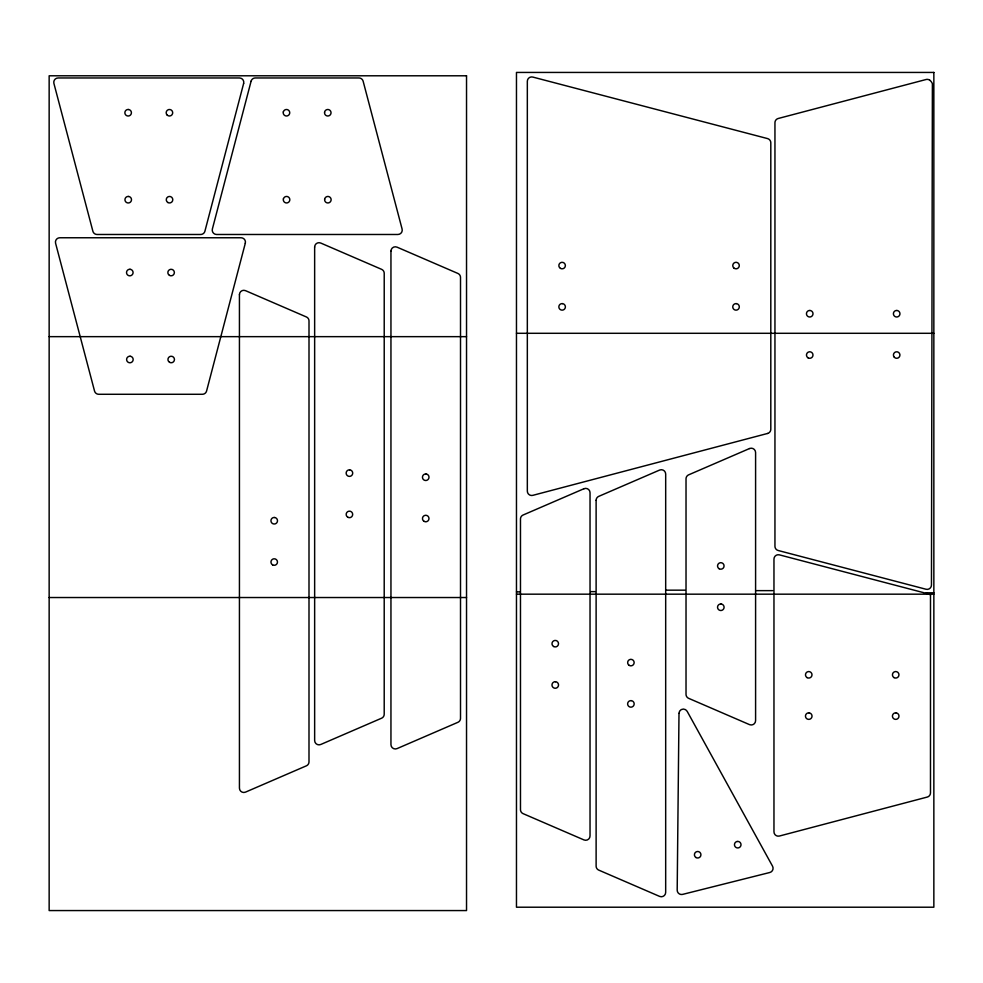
<?xml version="1.0" encoding="UTF-8"?>
<svg xmlns="http://www.w3.org/2000/svg" width="983" height="983" viewBox="0 0 983 983"><rect width="100%" height="100%" fill="white"/><g stroke="black" fill="none" stroke-linecap="round" stroke-linejoin="round"><path stroke-width="1.47" d="M516.468 333.298L933.85 333.298M49.15 336.653L466.532 336.653M666.327 590.169L684.893 590.169M756.394 590.636L772.613 590.636M590.648 591.631L595.256 591.631M516.468 591.864L519.946 591.864M926.146 592.798L933.85 592.798M516.468 594.174L933.85 594.174M49.15 597.529L466.532 597.529M929.807 80.262A4.35 4.35 0 0 0 926.06 79.512L778.18 118.501A4.35 4.35 0 0 0 774.948 122.703L774.948 546.302A4.35 4.35 0 0 0 778.192 550.505L926.011 589.247A4.35 4.35 0 0 0 931.466 585.045L932.388 83.678A8.38 8.38 0 0 0 929.807 80.25M239.434 294.654L239.434 788.133A4.35 4.35 0 0 0 245.504 792.126L306.377 765.831A4.35 4.35 0 0 0 308.994 761.837L309.006 320.95A4.35 4.35 0 0 0 306.377 316.956L245.517 290.661A4.35 4.35 0 0 0 239.434 294.654M314.646 247.028L314.646 740.506A4.35 4.35 0 0 0 320.716 744.5L381.588 718.204A4.35 4.35 0 0 0 384.206 714.211L384.218 273.323A4.35 4.35 0 0 0 381.588 269.33L320.716 243.034A4.35 4.35 0 0 0 314.646 247.028M390.951 251.144L390.951 744.623A4.35 4.35 0 0 0 397.021 748.616L457.881 722.321A4.35 4.35 0 0 0 460.511 718.327L460.511 277.439A4.35 4.35 0 0 0 457.894 273.446L397.021 247.151A4.35 4.35 0 0 0 390.951 251.144M596.116 500.359L596.116 866.109A4.35 4.35 0 0 0 598.733 870.102L659.605 896.398A4.35 4.35 0 0 0 665.675 892.404L665.688 474.064A4.35 4.35 0 0 0 659.605 470.071L598.745 496.366A4.35 4.35 0 0 0 596.116 500.359M930.496 595.084L930.483 792.863A4.35 4.35 0 0 1 927.252 797.066L779.421 836.029A4.35 4.35 0 0 1 773.965 831.827L773.965 559.081A4.35 4.35 0 0 1 779.421 554.867L929.377 594.174A2.077 2.077 0 0 1 930.459 595.096M678.995 713.351L677.189 890.131A4.35 4.35 0 0 0 682.595 894.395L769.8 872.499A4.35 4.35 0 0 0 772.54 866.183L687.154 711.299A4.35 4.35 0 0 0 678.995 713.351M283.325 111.902L283.288 112.173A4.35 4.35 0 0 0 283.288 113.315L283.436 113.844A4.35 4.35 0 0 0 284.001 114.827L284.394 115.22A4.35 4.35 0 0 0 285.377 115.785L285.906 115.933A4.35 4.35 0 0 0 287.048 115.933L287.577 115.785A4.35 4.35 0 0 0 288.56 115.22L288.953 114.827A4.35 4.35 0 0 0 289.518 113.844L289.666 113.315A4.35 4.35 0 0 0 289.666 112.173L289.518 111.644A4.35 4.35 0 0 0 288.953 110.661L288.56 110.268A4.35 4.35 0 0 0 287.577 109.703L287.048 109.555A4.35 4.35 0 0 0 285.906 109.555L285.377 109.703A4.35 4.35 0 0 0 284.394 110.268L284.001 110.661A4.35 4.35 0 0 0 283.436 111.644L283.325 111.902M283.411 198.861L283.374 199.131A4.35 4.35 0 0 0 283.374 200.274L283.522 200.802A4.35 4.35 0 0 0 284.087 201.785L284.48 202.179A4.35 4.35 0 0 0 285.463 202.744L286.004 202.891A4.35 4.35 0 0 0 287.134 202.891L287.663 202.744A4.35 4.35 0 0 0 288.646 202.179L289.039 201.785A4.35 4.35 0 0 0 289.604 200.802L289.752 200.274A4.35 4.35 0 0 0 289.752 199.131L289.604 198.603A4.35 4.35 0 0 0 289.039 197.62L288.646 197.227A4.35 4.35 0 0 0 287.663 196.661L287.134 196.514A4.35 4.35 0 0 0 286.004 196.514L285.463 196.661A4.35 4.35 0 0 0 284.48 197.227L284.087 197.62A4.35 4.35 0 0 0 283.522 198.603L283.411 198.861M324.587 112.259L324.55 112.812A4.35 4.35 0 0 0 324.771 113.917L325.004 114.421A4.35 4.35 0 0 0 325.754 115.269L326.221 115.576A4.35 4.35 0 0 0 327.29 115.945L327.843 115.982A4.35 4.35 0 0 0 328.961 115.761L329.452 115.515A4.35 4.35 0 0 0 330.313 114.765L330.62 114.311A4.35 4.35 0 0 0 330.976 113.229L331.025 112.75A4.35 4.35 0 0 0 330.792 111.57L330.546 111.079A4.35 4.35 0 0 0 329.809 110.219L329.342 109.912A4.35 4.35 0 0 0 328.273 109.543L327.72 109.506A4.35 4.35 0 0 0 326.602 109.727L326.11 109.973A4.35 4.35 0 0 0 325.25 110.723L324.943 111.177A4.35 4.35 0 0 0 324.587 112.259M324.673 199.217L324.636 199.758A4.35 4.35 0 0 0 324.857 200.876L325.103 201.368A4.35 4.35 0 0 0 325.84 202.228L326.307 202.535A4.35 4.35 0 0 0 327.376 202.903L327.929 202.94A4.35 4.35 0 0 0 329.047 202.719L329.538 202.473A4.35 4.35 0 0 0 330.399 201.724L330.706 201.269A4.35 4.35 0 0 0 331.074 200.188L331.111 199.696A4.35 4.35 0 0 0 330.89 198.529L330.644 198.025A4.35 4.35 0 0 0 329.895 197.178L329.428 196.87A4.35 4.35 0 0 0 328.359 196.502L327.806 196.465A4.35 4.35 0 0 0 326.688 196.686L326.196 196.932A4.35 4.35 0 0 0 325.348 197.681L325.041 198.136A4.35 4.35 0 0 0 324.673 199.217M243.649 83.408L204.906 231.238A4.35 4.35 0 0 1 200.704 234.482L97.084 234.482A4.35 4.35 0 0 1 92.881 231.238L53.905 83.42A4.35 4.35 0 0 1 58.108 77.964L239.447 77.964A4.35 4.35 0 0 1 243.649 83.408M251.095 81.208L212.365 229.039A4.35 4.35 0 0 0 216.567 234.482L397.894 234.482A4.35 4.35 0 0 0 402.096 229.027L363.132 81.208A4.35 4.35 0 0 0 358.918 77.964L255.31 77.964A4.35 4.35 0 0 0 251.095 81.208M245.308 243.219L206.577 391.037A4.35 4.35 0 0 1 202.363 394.281L98.755 394.281A4.35 4.35 0 0 1 94.54 391.05L55.576 243.219A4.35 4.35 0 0 1 59.779 237.763L241.105 237.763A4.35 4.35 0 0 1 245.308 243.219M583.963 488.723L523.091 515.018A4.35 4.35 0 0 0 520.474 519.012L520.474 809.648A4.35 4.35 0 0 0 523.091 813.641L583.963 839.924A4.35 4.35 0 0 0 590.033 835.943L590.033 492.716A4.35 4.35 0 0 0 583.963 488.723M749.525 448.543L688.653 474.838A4.35 4.35 0 0 0 686.023 478.832L686.023 694.342A4.35 4.35 0 0 0 688.653 698.335L749.525 724.631A4.35 4.35 0 0 0 755.595 720.637L755.595 452.536A4.35 4.35 0 0 0 749.525 448.543M737.164 841.473L736.353 841.731A3.256 3.256 0 0 0 734.534 845.269L734.793 846.08A3.256 3.256 0 0 0 738.319 847.887L739.13 847.629A3.256 3.256 0 0 0 740.949 844.102L740.69 843.291A3.256 3.256 0 0 0 737.164 841.473M767.576 433.466L532.786 495.358A4.35 4.35 0 0 1 527.33 491.156L527.33 81.27A4.35 4.35 0 0 1 532.786 77.067L767.563 138.591A4.35 4.35 0 0 1 770.807 142.793L770.807 429.264A4.35 4.35 0 0 1 767.576 433.466M128.355 109.494L127.507 109.543A3.256 3.256 0 0 0 124.89 112.529L124.939 113.377A3.256 3.256 0 0 0 127.925 115.994L128.773 115.945A3.256 3.256 0 0 0 131.39 112.959L131.341 112.111A3.256 3.256 0 0 0 128.355 109.494M128.441 196.453L127.593 196.502A3.256 3.256 0 0 0 124.976 199.488L125.025 200.335A3.256 3.256 0 0 0 128.011 202.953L128.859 202.903A3.256 3.256 0 0 0 131.476 199.918L131.427 199.07A3.256 3.256 0 0 0 128.441 196.453M130.014 269.293L129.166 269.342A3.256 3.256 0 0 0 126.549 272.328L126.598 273.176A3.256 3.256 0 0 0 129.584 275.805L130.432 275.744A3.256 3.256 0 0 0 133.061 272.758L133 271.91A3.256 3.256 0 0 0 130.014 269.293M562.337 303.612L561.477 303.673A3.256 3.256 0 0 0 558.86 306.659L558.922 307.507A3.256 3.256 0 0 0 561.895 310.124L562.755 310.075A3.256 3.256 0 0 0 565.372 307.089L565.311 306.241A3.256 3.256 0 0 0 562.337 303.612M736.242 303.612L735.395 303.673A3.256 3.256 0 0 0 732.777 306.659L732.827 307.507A3.256 3.256 0 0 0 735.812 310.124L736.66 310.075A3.256 3.256 0 0 0 739.277 307.089L739.228 306.241A3.256 3.256 0 0 0 736.242 303.612M809.943 310.481L809.095 310.53A3.256 3.256 0 0 0 806.478 313.516L806.527 314.363A3.256 3.256 0 0 0 809.513 316.981L810.361 316.931A3.256 3.256 0 0 0 812.978 313.946L812.929 313.098A3.256 3.256 0 0 0 809.943 310.481M130.112 356.251L129.252 356.301A3.256 3.256 0 0 0 126.635 359.286L126.696 360.134A3.256 3.256 0 0 0 129.67 362.752L130.53 362.702A3.256 3.256 0 0 0 133.147 359.717L133.086 358.869A3.256 3.256 0 0 0 130.112 356.251M896.901 310.481L896.054 310.53A3.256 3.256 0 0 0 893.424 313.516L893.486 314.363A3.256 3.256 0 0 0 896.471 316.981L897.319 316.931A3.256 3.256 0 0 0 899.937 313.946L899.875 313.098A3.256 3.256 0 0 0 896.901 310.481M349.641 469.862L348.793 469.911A3.256 3.256 0 0 0 346.176 472.897L346.225 473.745A3.256 3.256 0 0 0 349.211 476.362L350.059 476.313A3.256 3.256 0 0 0 352.688 473.327L352.627 472.479A3.256 3.256 0 0 0 349.641 469.862M425.946 473.978L425.098 474.039A3.256 3.256 0 0 0 422.481 477.013L422.53 477.861A3.256 3.256 0 0 0 425.516 480.49L426.364 480.429A3.256 3.256 0 0 0 428.981 477.443L428.932 476.595A3.256 3.256 0 0 0 425.946 473.978M274.429 517.488L273.581 517.537A3.256 3.256 0 0 0 270.964 520.523L271.025 521.371A3.256 3.256 0 0 0 273.999 523.988L274.859 523.939A3.256 3.256 0 0 0 277.476 520.953L277.415 520.105A3.256 3.256 0 0 0 274.441 517.488M721.03 603.992L720.17 604.041A3.256 3.256 0 0 0 717.553 607.027L717.615 607.875A3.256 3.256 0 0 0 720.6 610.492L721.448 610.443A3.256 3.256 0 0 0 724.066 607.457L724.004 606.609A3.256 3.256 0 0 0 721.03 603.992M555.469 681.735L554.621 681.784A3.256 3.256 0 0 0 552.004 684.77L552.053 685.618A3.256 3.256 0 0 0 555.039 688.235L555.886 688.186A3.256 3.256 0 0 0 558.504 685.2L558.455 684.352A3.256 3.256 0 0 0 555.469 681.735M631.111 700.633L630.263 700.695A3.256 3.256 0 0 0 627.645 703.681L627.695 704.528A3.256 3.256 0 0 0 630.681 707.146L631.528 707.084A3.256 3.256 0 0 0 634.146 704.111L634.096 703.25A3.256 3.256 0 0 0 631.111 700.633M808.96 712.859L808.112 712.908A3.256 3.256 0 0 0 805.495 715.894L805.544 716.742A3.256 3.256 0 0 0 808.53 719.359L809.378 719.31A3.256 3.256 0 0 0 812.007 716.324L811.946 715.477A3.256 3.256 0 0 0 808.96 712.859M895.918 712.859L895.071 712.908A3.256 3.256 0 0 0 892.453 715.894L892.503 716.742A3.256 3.256 0 0 0 895.488 719.359L896.336 719.31A3.256 3.256 0 0 0 898.954 716.324L898.904 715.477A3.256 3.256 0 0 0 895.918 712.859M933.85 72.435L516.468 72.435L516.468 907.211L933.85 907.211L933.85 72.435M466.532 75.789L49.15 75.789L49.15 910.565L466.532 910.565L466.532 75.789M696.013 857.545A3.256 3.256 0 0 0 700.94 854.792A3.256 3.256 0 0 0 696.099 851.892A3.256 3.256 0 0 0 696.013 857.545M553.626 646.507A3.256 3.256 0 0 0 558.516 643.681A3.256 3.256 0 0 0 553.626 640.855A3.256 3.256 0 0 0 553.626 646.507M807.117 677.631A3.256 3.256 0 0 0 812.007 674.805A3.256 3.256 0 0 0 807.117 671.979A3.256 3.256 0 0 0 807.117 677.631M894.075 677.631A3.256 3.256 0 0 0 898.966 674.805A3.256 3.256 0 0 0 894.075 671.979A3.256 3.256 0 0 0 894.075 677.631M719.175 568.764A3.256 3.256 0 0 0 724.066 565.938A3.256 3.256 0 0 0 719.175 563.112A3.256 3.256 0 0 0 719.175 568.764M560.482 268.396A3.256 3.256 0 0 0 565.372 265.57A3.256 3.256 0 0 0 560.482 262.744A3.256 3.256 0 0 0 560.482 268.396M733.723 267.868A3.256 3.256 0 0 0 739.179 266.405A3.256 3.256 0 0 0 735.186 262.412A3.256 3.256 0 0 0 733.723 267.868M347.798 517.242A3.256 3.256 0 0 0 352.688 514.416A3.256 3.256 0 0 0 347.798 511.59A3.256 3.256 0 0 0 347.798 517.242M272.586 564.869A3.256 3.256 0 0 0 277.476 562.043A3.256 3.256 0 0 0 272.586 559.216A3.256 3.256 0 0 0 272.586 564.869M894.37 357.333A3.256 3.256 0 0 0 899.826 355.883A3.256 3.256 0 0 0 895.832 351.889A3.256 3.256 0 0 0 894.37 357.333M424.103 521.359A3.256 3.256 0 0 0 428.993 518.533A3.256 3.256 0 0 0 424.103 515.706A3.256 3.256 0 0 0 424.103 521.359M167.135 115.048A3.256 3.256 0 0 0 172.59 113.586A3.256 3.256 0 0 0 168.597 109.592A3.256 3.256 0 0 0 167.135 115.048M167.896 202.523A3.256 3.256 0 0 0 172.787 199.696A3.256 3.256 0 0 0 167.896 196.883A3.256 3.256 0 0 0 167.896 202.523M169.567 362.322A3.256 3.256 0 0 0 174.458 359.495A3.256 3.256 0 0 0 169.567 356.682A3.256 3.256 0 0 0 169.567 362.322M169.481 275.375A3.256 3.256 0 0 0 174.372 272.549A3.256 3.256 0 0 0 169.481 269.723A3.256 3.256 0 0 0 169.481 275.375M808.1 357.861A3.256 3.256 0 0 0 812.99 355.035A3.256 3.256 0 0 0 808.1 352.209A3.256 3.256 0 0 0 808.1 357.861M629.267 665.405A3.256 3.256 0 0 0 634.158 662.591A3.256 3.256 0 0 0 629.267 659.765A3.256 3.256 0 0 0 629.267 665.405"/></g></svg>
